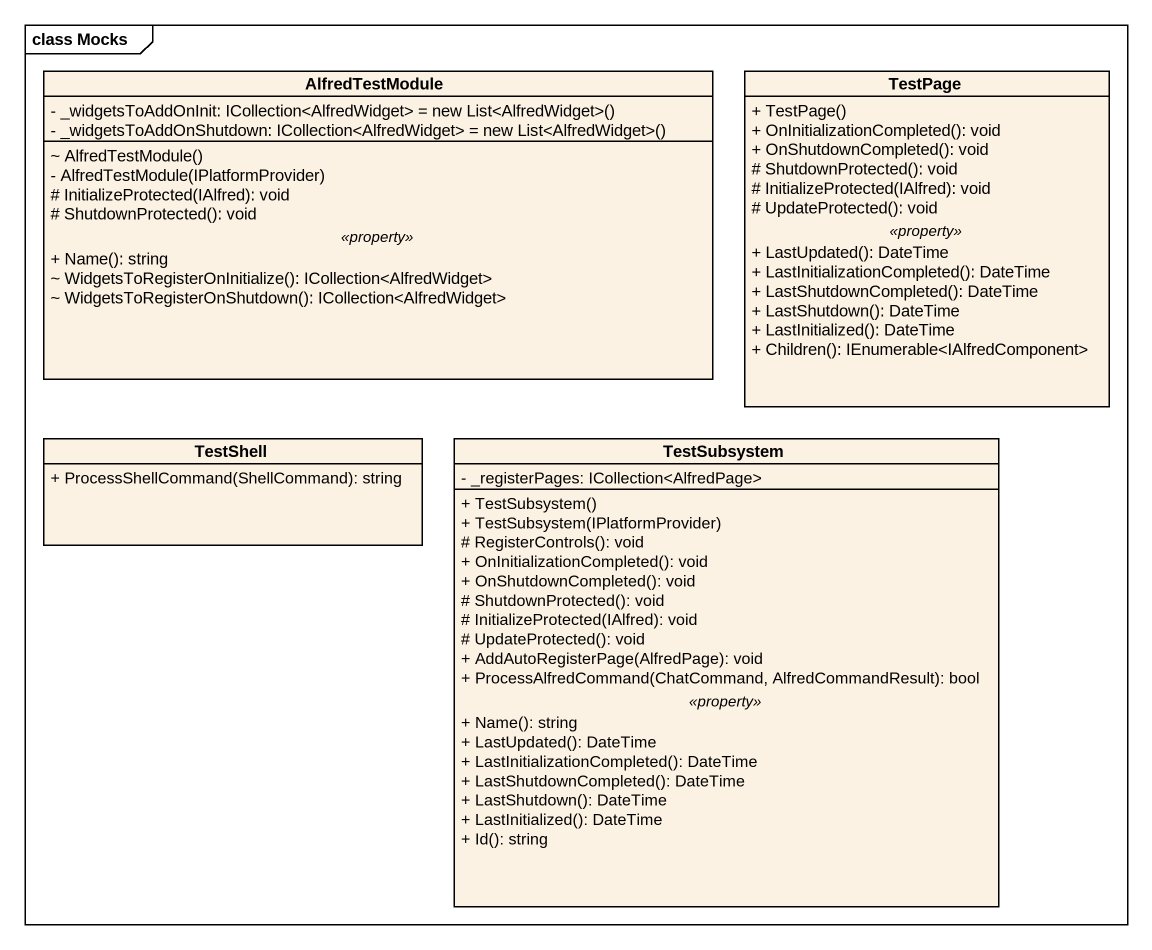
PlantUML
@startuml
mainframe class Mocks
hide circle
hide empty members
skinparam classAttributeIconSize 0
class AlfredTestModule {
  {field} - _widgetsToAddOnInit: ICollection<AlfredWidget> = new List<AlfredWidget>()
  {field} - _widgetsToAddOnShutdown: ICollection<AlfredWidget> = new List<AlfredWidget>()
  --
  ~ AlfredTestModule()
  - AlfredTestModule(IPlatformProvider)
  # InitializeProtected(IAlfred): void
  # ShutdownProtected(): void
  .. <<property>> ..
  + Name(): string
  ~ WidgetsToRegisterOnInitialize(): ICollection<AlfredWidget>
  ~ WidgetsToRegisterOnShutdown(): ICollection<AlfredWidget>
}
class TestPage {
  + TestPage()
  + OnInitializationCompleted(): void
  + OnShutdownCompleted(): void
  # ShutdownProtected(): void
  # InitializeProtected(IAlfred): void
  # UpdateProtected(): void
  .. <<property>> ..
  + LastUpdated(): DateTime
  + LastInitializationCompleted(): DateTime
  + LastShutdownCompleted(): DateTime
  + LastShutdown(): DateTime
  + LastInitialized(): DateTime
  + Children(): IEnumerable<IAlfredComponent>
}
class TestShell {
  + ProcessShellCommand(ShellCommand): string
}
class TestSubsystem {
  - _registerPages: ICollection<AlfredPage>
  --
  + TestSubsystem()
  + TestSubsystem(IPlatformProvider)
  # RegisterControls(): void
  + OnInitializationCompleted(): void
  + OnShutdownCompleted(): void
  # ShutdownProtected(): void
  # InitializeProtected(IAlfred): void
  # UpdateProtected(): void
  + AddAutoRegisterPage(AlfredPage): void
  + ProcessAlfredCommand(ChatCommand, AlfredCommandResult): bool
  .. <<property>> ..
  + Name(): string
  + LastUpdated(): DateTime
  + LastInitializationCompleted(): DateTime
  + LastShutdownCompleted(): DateTime
  + LastShutdown(): DateTime
  + LastInitialized(): DateTime
  + Id(): string
}
@enduml
